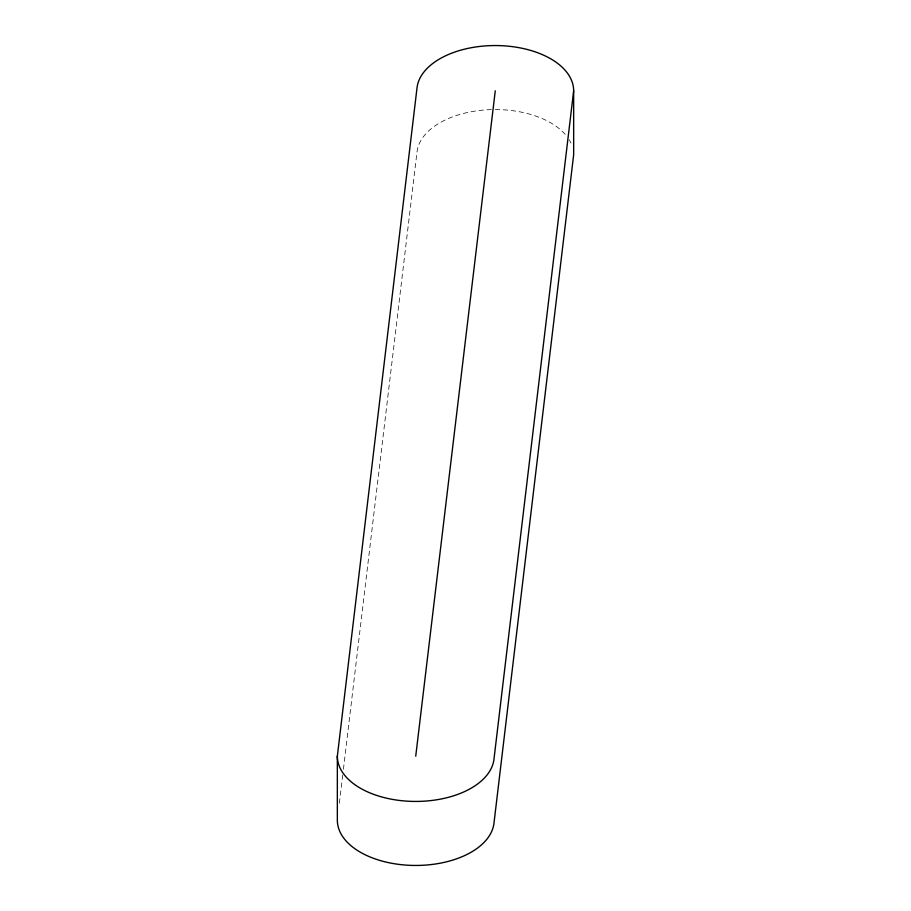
<?xml version="1.0" encoding="UTF-8"?>
<svg xmlns="http://www.w3.org/2000/svg" width="911" height="911" viewBox="0 0 911 911"><rect width="100%" height="100%" fill="white"/><g stroke="black" fill="none" stroke-linecap="round" stroke-linejoin="round"><path stroke-width="0.68" stroke-dasharray="4.55 3.42" d="M339.359 803.229L342.73 774.965M343.413 769.305L417.044 151.704A78.403 45.265 0 0 1 493.91 109.571M495.265 109.559A78.403 45.265 0 0 1 566.016 135.329M569.17 139.725A78.403 45.265 0 0 1 570.992 143.107"/><path stroke-width="1.37" d="M337.343 756.176L417.044 87.695A78.403 45.265 0 0 1 497.964 45.573A78.403 45.265 0 0 1 573.657 90.815L573.657 154.824L493.956 823.305A78.403 45.265 0 0 1 413.036 865.427A78.403 45.265 0 0 1 337.343 820.185L337.343 756.176A78.403 45.265 0 0 0 413.036 801.407A78.403 45.265 0 0 0 493.956 759.296L573.657 90.815M415.735 756.176L495.265 90.815"/></g></svg>
